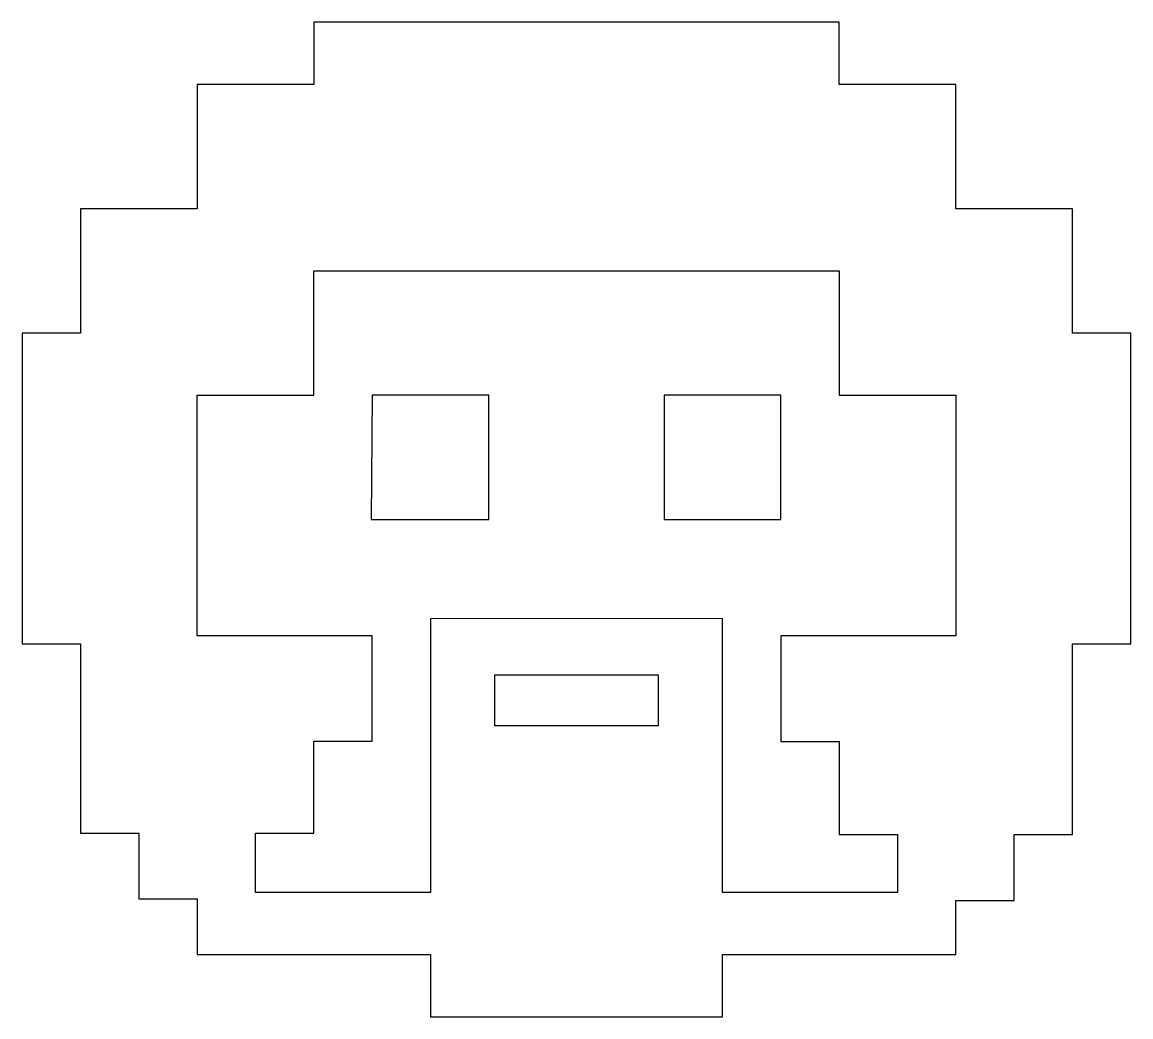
# Model space of a CAD drawing. Extents: x 2.6 to 54, y 2 to 48.1.
import ezdxf

# ---------------------------------------------------------------- set-up
doc = ezdxf.new("R2010")
doc.units = 0
doc.layers.add('Layer_1', color=7, linetype='CONTINUOUS')

msp = doc.modelspace()

# ---------------------------------------------------------------- linework, layer by layer
at = {"layer": 'Layer_1', "color": 7}
for points in [[(16.083121, 48.072775), (16.083121, 45.190812), (10.671776, 45.190812), (10.671776, 39.426878), (5.26043, 39.426878), (5.26043, 33.662937), (2.554755, 33.662937), (2.554755, 19.253077), (5.26043, 19.253077), (5.26043, 10.476344), (7.966102, 10.476344), (7.966102, 7.425494), (10.671776, 7.425494), (10.671776, 4.843245), (21.494467, 4.843245), (21.494467, 1.961305), (35.022832, 1.961305), (35.022832, 4.843245), (45.845527, 4.843245), (45.845527, 7.349463), (48.551197, 7.349463), (48.551197, 10.420041), (51.25687, 10.420041), (51.25687, 19.253077), (53.962546, 19.253077), (53.962546, 33.662937), (51.25687, 33.662937), (51.25687, 39.426878), (45.845527, 39.426878), (45.845527, 45.190812), (40.434181, 45.190812), (40.434181, 48.072775), (16.083121, 48.072775), (16.083121, 48.072775), (16.083121, 48.072775), (16.083121, 48.072775), (16.083121, 48.072775), (16.083121, 48.072775), (16.083121, 48.072775), (16.083121, 48.072775), (16.083121, 48.072775)], [(16.083121, 36.544906), (40.434181, 36.544906), (40.434181, 30.780969), (45.845527, 30.780969), (45.845527, 19.628802), (37.728505, 19.628802), (37.728505, 14.717636), (40.434181, 14.717636), (40.434181, 10.420041), (43.139854, 10.420041), (43.139854, 7.725214), (35.022832, 7.725214), (35.022832, 20.423879), (21.494467, 20.405845), (21.494467, 7.725411), (13.377449, 7.725411), (13.377449, 10.476542), (16.083121, 10.476542), (16.083121, 14.747411), (18.788795, 14.747411), (18.788795, 19.629034), (10.671776, 19.629034), (10.671776, 30.781197), (16.083121, 30.781197), (16.083121, 36.545138), (16.083121, 36.545138), (16.083121, 36.544906), (16.083121, 36.544906), (16.083121, 36.544906), (16.083121, 36.544906), (16.083121, 36.544906), (16.083121, 36.544906), (16.083121, 36.544906)], [(18.788795, 30.780969), (18.735946, 25.017029), (24.200136, 25.017029), (24.200136, 30.780969), (18.78879, 30.780969), (18.788795, 30.780969), (18.788795, 30.780969), (18.788795, 30.780969), (18.788795, 30.780969), (18.788795, 30.780969), (18.788795, 30.780969), (18.788795, 30.780969), (18.788795, 30.780969), (18.788795, 30.780969)], [(32.317157, 30.780969), (32.317157, 25.017029), (37.728505, 25.017029), (37.728505, 30.780969), (32.317157, 30.780969), (32.317157, 30.780969), (32.317157, 30.780969), (32.317157, 30.780969), (32.317157, 30.780969), (32.317157, 30.780969), (32.317157, 30.780969), (32.317157, 30.780969), (32.317157, 30.780969)], [(24.467554, 17.821592), (32.049743, 17.821592), (32.049743, 15.446447), (24.467554, 15.446447), (24.467554, 17.821592), (24.467554, 17.821592), (24.467554, 17.821592), (24.467554, 17.821592), (24.467554, 17.821592), (24.467554, 17.821592), (24.467554, 17.821592), (24.467554, 17.821592), (24.467554, 17.821592)]]:
    msp.add_lwpolyline(points, close=True, dxfattribs=at)

doc.saveas('drawing.dxf')
